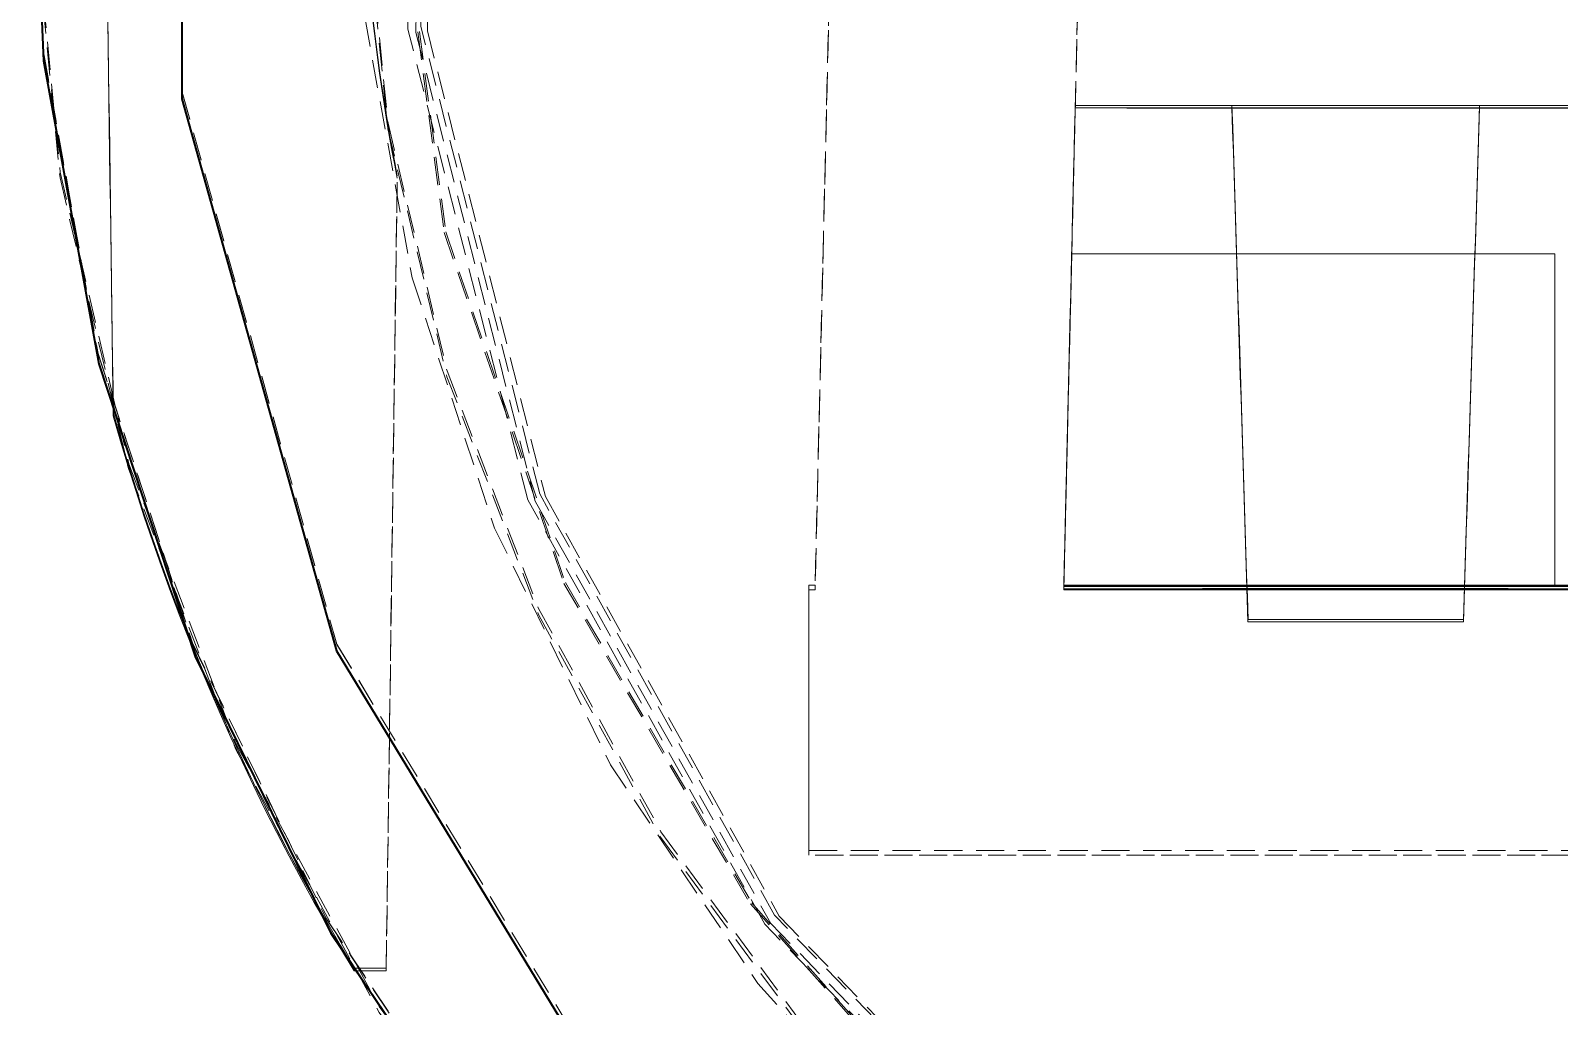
# Model space of a CAD drawing. Header units: millimetres. Extents: x 10 to 410, y 10 to 287.
# Drawn here: x 292.17 to 319.4, y 88.54 to 105.9 of the extents above; entities that cross this region are included whole.
import ezdxf

# ---------------------------------------------------------------- set-up
doc = ezdxf.new("R2010")
doc.units = ezdxf.units.MM
doc.linetypes.add('DASHED', pattern=[0.75, 0.5, -0.25])
doc.layers.add('HIDDEN', color=8, linetype='DASHED', lineweight=18)
doc.layers.add('VISIBLE', color=7, linetype='CONTINUOUS', lineweight=35)

msp = doc.modelspace()

# ---------------------------------------------------------------- linework, layer by layer
at = {"layer": 'HIDDEN'}
for points in [[(369.479, 109.912), (368.089, 120.023), (364.023, 129.384), (357.582, 137.301), (349.244, 143.187), (339.626, 146.605), (329.444, 147.302), (319.451, 145.225), (310.389, 140.529), (302.93, 133.563), (297.627, 124.843), (294.873, 115.015), (294.873, 104.808), (297.627, 94.981), (302.93, 86.26), (310.389, 79.294), (319.451, 74.598), (329.444, 72.522), (339.626, 73.218), (349.244, 76.636), (357.582, 82.522), (364.023, 90.439), (368.089, 99.8), (369.479, 109.912)], [(369.479, 109.907), (368.089, 120.018), (364.023, 129.38), (357.582, 137.297), (349.243, 143.183), (339.626, 146.6), (329.444, 147.297), (319.451, 145.22), (310.389, 140.525), (302.93, 133.558), (297.627, 124.838), (294.873, 115.01), (294.873, 104.804), (297.627, 94.976), (302.93, 86.255), (310.389, 79.289), (319.451, 74.593), (329.444, 72.517), (339.626, 73.213), (349.243, 76.631), (357.582, 82.517), (364.023, 90.434), (368.089, 99.796), (369.479, 109.907)], [(369.476, 109.804), (368.086, 119.915), (364.02, 129.276), (357.579, 137.194), (349.241, 143.079), (339.624, 146.497), (329.441, 147.194), (319.448, 145.117), (310.386, 140.422), (302.927, 133.455), (297.624, 124.735), (294.87, 114.907), (294.87, 104.701), (297.624, 94.873), (302.927, 86.152), (310.386, 79.186), (319.448, 74.49), (329.441, 72.414), (339.624, 73.11), (349.241, 76.528), (357.579, 82.414), (364.02, 90.331), (368.086, 99.692), (369.476, 109.804)], [(365.341, 109.907), (364.688, 116.476), (362.753, 122.787), (359.613, 128.593), (355.39, 133.667), (350.25, 137.809), (344.395, 140.858), (338.054, 142.693), (331.476, 143.243), (324.918, 142.486), (318.638, 140.452), (312.882, 137.22), (307.876, 132.918), (303.815, 127.714), (300.859, 121.811), (299.124, 115.442), (298.678, 108.856), (299.538, 102.311), (301.671, 96.064), (304.993, 90.36), (309.373, 85.422), (314.641, 81.443), (320.589, 78.581), (326.985, 76.946)], [(365.312, 109.906), (364.659, 116.469), (362.726, 122.775), (359.589, 128.576), (355.37, 133.645), (350.235, 137.784), (344.385, 140.829), (338.05, 142.663), (331.478, 143.213), (324.926, 142.457), (318.652, 140.425), (312.901, 137.197), (307.899, 132.899), (303.841, 127.7), (300.888, 121.803), (299.154, 115.44), (298.707, 108.86), (299.566, 102.321), (301.696, 96.079), (305.014, 90.38), (309.39, 85.445), (314.653, 81.47), (320.595, 78.609), (326.985, 76.976)], [(326.985, 76.94), (318.677, 79.339), (311.265, 83.793), (305.247, 90.003), (301.029, 97.551), (298.893, 105.931), (298.984, 114.577), (301.295, 122.91), (305.671, 130.368), (311.817, 136.451), (319.321, 140.748), (327.678, 142.971), (336.325, 142.971), (344.681, 140.748), (352.185, 136.451), (358.332, 130.368), (362.708, 122.91), (365.019, 114.577), (365.109, 105.931), (362.974, 97.551), (358.755, 90.003), (352.738, 83.793), (345.326, 79.339), (337.018, 76.94)], [(337.016, 77.001), (345.283, 79.393), (352.658, 83.831), (358.645, 90.015), (362.84, 97.53), (364.962, 105.872), (364.869, 114.478), (362.566, 122.771), (358.209, 130.194), (352.09, 136.247), (344.62, 140.524), (336.303, 142.736), (327.696, 142.736), (319.378, 140.524), (311.908, 136.247), (305.789, 130.194), (301.432, 122.771), (299.129, 114.478), (299.036, 105.872), (301.158, 97.53), (305.353, 90.015), (311.34, 83.831), (318.715, 79.393), (326.982, 77.001)], [(326.985, 77.175), (318.741, 79.565), (311.388, 83.992), (305.421, 90.161), (301.239, 97.657), (299.125, 105.975), (299.22, 114.557), (301.518, 122.827), (305.864, 130.228), (311.966, 136.264), (319.415, 140.528), (327.71, 142.734), (336.293, 142.734), (344.587, 140.528), (352.036, 136.264), (358.139, 130.228), (362.485, 122.827), (364.782, 114.557), (364.877, 105.975), (362.763, 97.657), (358.582, 90.161), (352.614, 83.992), (345.262, 79.565), (337.018, 77.175)], [(337.015, 77.196), (345.227, 79.58), (352.55, 83.995), (358.492, 90.143), (362.655, 97.612), (364.759, 105.9), (364.662, 114.45), (362.371, 122.688), (358.039, 130.061), (351.959, 136.073), (344.538, 140.32), (336.274, 142.517), (327.723, 142.517), (319.46, 140.32), (312.038, 136.073), (305.958, 130.061), (301.627, 122.688), (299.336, 114.45), (299.239, 105.9), (301.342, 97.612), (305.505, 90.143), (311.447, 83.995), (318.77, 79.58), (326.982, 77.196)], [(306.918, 128.494), (306.884, 127.083), (306.851, 125.672), (306.817, 124.26), (306.784, 122.849), (306.75, 121.438), (306.716, 120.026), (306.683, 118.615), (306.649, 117.204), (306.616, 115.792), (306.582, 114.381), (306.548, 112.97), (306.515, 111.558), (306.481, 110.147), (306.448, 108.736), (306.414, 107.324), (306.38, 105.913), (306.347, 104.502), (306.313, 103.09), (306.28, 101.679), (306.246, 100.268), (306.212, 98.856), (306.179, 97.445), (306.145, 96.034)], [(310.572, 96.034), (310.605, 97.445), (310.639, 98.856), (310.672, 100.268), (310.706, 101.679), (310.74, 103.09), (310.773, 104.502), (310.807, 105.913), (310.84, 107.324), (310.874, 108.736), (310.908, 110.147), (310.941, 111.558), (310.975, 112.97), (311.008, 114.381), (311.042, 115.792), (311.076, 117.204), (311.109, 118.615), (311.143, 120.026), (311.176, 121.438), (311.21, 122.849), (311.244, 124.26), (311.277, 125.672), (311.311, 127.083), (311.344, 128.494)], [(306.916, 128.41), (306.882, 126.999), (306.849, 125.587), (306.815, 124.176), (306.781, 122.765), (306.748, 121.353), (306.714, 119.942), (306.681, 118.531), (306.647, 117.119), (306.613, 115.708), (306.58, 114.297), (306.546, 112.885), (306.513, 111.474), (306.479, 110.063), (306.445, 108.651), (306.412, 107.24), (306.378, 105.829), (306.344, 104.417), (306.311, 103.006), (306.277, 101.595), (306.244, 100.183), (306.21, 98.772), (306.176, 97.361), (306.143, 95.949)], [(310.569, 95.949), (310.603, 97.361), (310.637, 98.772), (310.67, 100.183), (310.704, 101.595), (310.737, 103.006), (310.771, 104.417), (310.805, 105.829), (310.838, 107.24), (310.872, 108.651), (310.905, 110.063), (310.939, 111.474), (310.973, 112.885), (311.006, 114.297), (311.04, 115.708), (311.073, 117.119), (311.107, 118.531), (311.141, 119.942), (311.174, 121.353), (311.208, 122.765), (311.241, 124.176), (311.275, 125.587), (311.309, 126.999), (311.342, 128.41)], [(292.174, 110.848), (292.403, 105.415), (293.369, 100.065), (295.055, 94.896), (297.429, 90.004), (300.446, 85.481), (304.052, 81.412), (308.178, 77.871), (312.748, 74.925), (317.676, 72.628), (322.871, 71.024), (328.237, 70.143), (333.672, 70), (339.076, 70.599), (344.348, 71.927), (349.39, 73.962), (354.109, 76.663), (358.415, 79.983), (362.229, 83.857), (365.481, 88.215), (368.108, 92.975), (370.063, 98.049), (371.309, 103.341), (371.823, 108.754)], [(292.174, 110.848), (292.403, 105.415), (293.369, 100.065), (295.055, 94.896), (297.429, 90.004), (300.446, 85.481), (304.052, 81.412), (308.178, 77.871), (312.748, 74.925), (317.676, 72.628), (322.871, 71.024), (328.237, 70.143), (333.672, 70), (339.076, 70.599), (344.348, 71.927), (349.39, 73.962), (354.109, 76.663), (358.415, 79.983), (362.229, 83.857), (365.481, 88.215), (368.108, 92.975), (370.063, 98.049), (371.309, 103.341), (371.823, 108.754)], [(292.176, 110.902), (292.411, 105.475), (293.382, 100.129), (295.071, 94.966), (297.448, 90.081), (300.466, 85.564), (304.072, 81.5), (308.196, 77.964), (312.764, 75.022), (317.689, 72.729), (322.88, 71.128), (328.241, 70.247), (333.672, 70.105), (339.072, 70.702), (344.34, 72.029), (349.379, 74.059), (354.095, 76.757), (358.4, 80.071), (362.214, 83.94), (365.466, 88.292), (368.095, 93.046), (370.054, 98.114), (371.305, 103.4), (371.824, 108.808)], [(292.176, 110.902), (292.411, 105.475), (293.382, 100.129), (295.071, 94.966), (297.448, 90.081), (300.466, 85.564), (304.072, 81.5), (308.196, 77.964), (312.764, 75.022), (317.689, 72.729), (322.88, 71.128), (328.241, 70.247), (333.672, 70.105), (339.072, 70.702), (344.34, 72.029), (349.379, 74.059), (354.095, 76.757), (358.4, 80.071), (362.214, 83.94), (365.466, 88.292), (368.095, 93.046), (370.054, 98.114), (371.305, 103.4), (371.824, 108.808)], [(292.177, 110.958), (292.405, 105.525), (293.371, 100.175), (295.057, 95.005), (297.431, 90.113), (300.448, 85.59), (304.054, 81.52), (308.18, 77.979), (312.75, 75.033), (317.678, 72.737), (322.874, 71.132), (328.239, 70.251), (333.675, 70.108), (339.079, 70.706), (344.351, 72.035), (349.394, 74.07), (354.112, 76.772), (358.418, 80.091), (362.233, 83.966), (365.484, 88.324), (368.112, 93.084), (370.067, 98.158), (371.312, 103.451), (371.826, 108.864)], [(292.177, 110.958), (292.405, 105.525), (293.371, 100.175), (295.057, 95.005), (297.431, 90.113), (300.448, 85.59), (304.054, 81.52), (308.18, 77.979), (312.75, 75.033), (317.678, 72.737), (322.874, 71.132), (328.239, 70.251), (333.675, 70.108), (339.079, 70.706), (344.351, 72.035), (349.394, 74.07), (354.112, 76.772), (358.418, 80.091), (362.233, 83.966), (365.484, 88.324), (368.112, 93.084), (370.067, 98.158), (371.312, 103.451), (371.826, 108.864)], [(297.929, 110.802), (298.129, 106.116), (298.97, 101.501), (300.437, 97.046), (302.502, 92.834), (305.125, 88.945), (308.258, 85.454), (311.84, 82.425), (315.804, 79.917), (320.075, 77.978), (324.572, 76.642), (329.209, 75.937), (333.9, 75.876), (338.554, 76.459), (343.084, 77.675), (347.405, 79.502), (351.433, 81.905), (355.094, 84.838), (358.317, 88.246), (361.042, 92.064), (363.217, 96.22), (364.8, 100.636), (365.762, 105.227), (366.085, 109.907)], [(293.647, 99.049), (293.64, 99.517), (293.634, 99.986), (293.627, 100.454), (293.621, 100.923), (293.614, 101.392), (293.608, 101.86), (293.601, 102.329), (293.595, 102.798), (293.588, 103.266), (293.582, 103.735), (293.575, 104.204), (293.569, 104.672), (293.562, 105.141), (293.556, 105.609), (293.549, 106.078), (293.543, 106.547), (293.536, 107.015), (293.53, 107.484), (293.523, 107.953), (293.517, 108.421), (293.51, 108.89), (293.504, 109.359), (293.497, 109.827)], [(293.648, 99.095), (293.642, 99.564), (293.635, 100.033), (293.629, 100.501), (293.622, 100.97), (293.616, 101.439), (293.609, 101.907), (293.603, 102.376), (293.596, 102.845), (293.59, 103.313), (293.583, 103.782), (293.577, 104.25), (293.57, 104.719), (293.564, 105.188), (293.557, 105.656), (293.551, 106.125), (293.544, 106.594), (293.538, 107.062), (293.531, 107.531), (293.524, 108), (293.518, 108.468), (293.511, 108.937), (293.505, 109.405), (293.498, 109.874)], [(292.182, 108.69), (292.701, 103.384), (293.924, 98.194), (295.829, 93.215), (298.382, 88.534), (301.537, 84.236), (305.238, 80.398), (309.418, 77.088), (314.003, 74.366), (318.91, 72.281), (324.051, 70.87), (329.335, 70.158), (334.667, 70.158), (339.951, 70.87), (345.093, 72.281), (350, 74.366), (354.585, 77.088), (358.765, 80.398), (362.466, 84.236), (365.621, 88.534), (368.174, 93.215), (370.079, 98.194), (371.302, 103.384), (371.821, 108.69)], [(298.082, 108.687), (298.091, 108.45), (298.101, 108.213), (298.114, 107.976), (298.127, 107.74), (298.143, 107.503), (298.16, 107.267), (298.179, 107.03), (298.199, 106.794), (298.221, 106.558), (298.245, 106.322), (298.27, 106.086), (298.297, 105.851), (298.325, 105.615), (298.356, 105.38), (298.388, 105.145), (298.421, 104.911), (298.456, 104.676), (298.493, 104.442), (298.532, 104.208), (298.572, 103.974), (298.613, 103.741), (298.657, 103.508), (298.702, 103.275)], [(298.702, 103.275), (298.657, 103.508), (298.613, 103.741), (298.572, 103.974), (298.531, 104.208), (298.493, 104.442), (298.456, 104.676), (298.421, 104.91), (298.388, 105.145), (298.356, 105.38), (298.325, 105.615), (298.297, 105.85), (298.27, 106.086), (298.245, 106.321), (298.221, 106.557), (298.199, 106.793), (298.179, 107.03), (298.16, 107.266), (298.143, 107.502), (298.127, 107.739), (298.114, 107.975), (298.101, 108.212), (298.091, 108.449), (298.082, 108.686)], [(298.082, 108.663), (298.536, 104.153), (299.588, 99.744), (301.218, 95.514), (303.396, 91.54), (306.086, 87.891), (309.237, 84.633), (312.795, 81.824), (316.695, 79.514), (320.868, 77.745), (325.24, 76.547), (329.732, 75.943), (334.265, 75.943), (338.757, 76.547), (343.129, 77.745), (347.302, 79.514), (351.203, 81.824), (354.76, 84.633), (357.912, 87.891), (360.601, 91.54), (362.78, 95.514), (364.41, 99.744), (365.461, 104.153), (365.916, 108.663)], [(298.083, 108.734), (298.092, 108.497), (298.103, 108.26), (298.115, 108.023), (298.129, 107.787), (298.144, 107.55), (298.161, 107.314), (298.18, 107.077), (298.2, 106.841), (298.222, 106.605), (298.246, 106.369), (298.271, 106.133), (298.298, 105.898), (298.327, 105.662), (298.357, 105.427), (298.389, 105.192), (298.422, 104.958), (298.458, 104.723), (298.494, 104.489), (298.533, 104.255), (298.573, 104.021), (298.615, 103.788), (298.658, 103.555), (298.703, 103.322)], [(298.703, 103.322), (298.658, 103.555), (298.614, 103.788), (298.573, 104.021), (298.533, 104.255), (298.494, 104.489), (298.457, 104.723), (298.422, 104.957), (298.389, 105.192), (298.357, 105.427), (298.327, 105.662), (298.298, 105.897), (298.271, 106.133), (298.246, 106.368), (298.222, 106.604), (298.2, 106.84), (298.18, 107.076), (298.161, 107.313), (298.144, 107.549), (298.129, 107.786), (298.115, 108.022), (298.103, 108.259), (298.092, 108.496), (298.083, 108.733)], [(298.084, 108.766), (298.539, 104.256), (299.59, 99.847), (301.22, 95.617), (303.399, 91.643), (306.088, 87.994), (309.24, 84.736), (312.797, 81.927), (316.698, 79.617), (320.871, 77.848), (325.243, 76.651), (329.735, 76.046), (334.268, 76.046), (338.76, 76.651), (343.132, 77.848), (347.305, 79.617), (351.205, 81.927), (354.763, 84.736), (357.914, 87.994), (360.604, 91.643), (362.782, 95.617), (364.412, 99.847), (365.464, 104.256), (365.918, 108.766)], [(292.179, 108.587), (292.698, 103.281), (293.921, 98.091), (295.826, 93.112), (298.379, 88.431), (301.534, 84.133), (305.235, 80.295), (309.415, 76.985), (314, 74.263), (318.907, 72.178), (324.049, 70.767), (329.333, 70.055), (334.665, 70.055), (339.949, 70.767), (345.09, 72.178), (349.997, 74.263), (354.582, 76.985), (358.762, 80.295), (362.463, 84.133), (365.618, 88.431), (368.171, 93.112), (370.076, 98.091), (371.299, 103.281), (371.818, 108.587)], [(310.571, 96.014), (310.58, 96.386), (310.589, 96.758), (310.598, 97.13), (310.606, 97.502), (310.615, 97.874), (310.624, 98.246), (310.633, 98.618), (310.642, 98.991), (310.651, 99.363), (310.66, 99.735), (310.668, 100.107), (310.677, 100.479), (310.686, 100.851), (310.695, 101.223), (310.704, 101.595), (310.713, 101.967), (310.722, 102.339), (310.731, 102.711), (310.739, 103.083), (310.748, 103.455), (310.757, 103.827), (310.766, 104.2), (310.775, 104.572)], [(310.775, 104.57), (310.766, 104.198), (310.757, 103.826), (310.748, 103.454), (310.739, 103.082), (310.73, 102.71), (310.722, 102.337), (310.713, 101.965), (310.704, 101.593), (310.695, 101.221), (310.686, 100.849), (310.677, 100.477), (310.668, 100.105), (310.66, 99.733), (310.651, 99.361), (310.642, 98.989), (310.633, 98.617), (310.624, 98.244), (310.615, 97.872), (310.606, 97.5), (310.598, 97.128), (310.589, 96.756), (310.58, 96.384), (310.571, 96.012)], [(310.775, 104.572), (311.236, 104.572), (311.697, 104.572), (312.158, 104.572), (312.619, 104.572), (313.08, 104.572), (313.541, 104.572), (314.002, 104.572), (314.463, 104.573), (314.924, 104.573), (315.385, 104.573), (315.846, 104.573), (316.306, 104.573), (316.767, 104.573), (317.228, 104.572), (317.689, 104.572), (318.15, 104.572), (318.611, 104.572), (319.072, 104.572), (319.533, 104.572), (319.994, 104.572), (320.455, 104.572), (320.916, 104.571), (321.377, 104.571)], [(310.775, 104.57), (310.775, 104.57), (310.775, 104.57), (310.775, 104.57), (310.775, 104.57), (310.775, 104.57), (310.775, 104.57), (310.775, 104.57), (310.775, 104.571), (310.775, 104.571), (310.775, 104.571), (310.775, 104.571), (310.775, 104.571), (310.775, 104.571), (310.775, 104.571), (310.775, 104.571), (310.775, 104.571), (310.775, 104.571), (310.775, 104.571), (310.775, 104.571), (310.775, 104.571), (310.775, 104.571), (310.775, 104.572), (310.775, 104.572)], [(321.377, 104.571), (320.916, 104.57), (320.455, 104.57), (319.994, 104.57), (319.533, 104.569), (319.072, 104.569), (318.611, 104.569), (318.15, 104.569), (317.689, 104.569), (317.228, 104.569), (316.767, 104.569), (316.306, 104.569), (315.845, 104.569), (315.385, 104.569), (314.924, 104.569), (314.463, 104.569), (314.002, 104.569), (313.541, 104.569), (313.08, 104.569), (312.619, 104.569), (312.158, 104.569), (311.697, 104.57), (311.236, 104.57), (310.775, 104.57)], [(317.974, 104.571), (317.783, 104.571), (317.591, 104.571), (317.399, 104.571), (317.208, 104.571), (317.016, 104.571), (316.824, 104.571), (316.633, 104.571), (316.441, 104.571), (316.249, 104.571), (316.058, 104.571), (315.866, 104.571), (315.675, 104.571), (315.483, 104.571), (315.291, 104.571), (315.1, 104.571), (314.908, 104.571), (314.716, 104.571), (314.525, 104.571), (314.333, 104.571), (314.141, 104.571), (313.95, 104.571), (313.758, 104.571), (313.566, 104.571)], [(313.566, 104.571), (313.758, 104.57), (313.95, 104.57), (314.141, 104.57), (314.333, 104.57), (314.525, 104.57), (314.716, 104.57), (314.908, 104.57), (315.1, 104.57), (315.291, 104.57), (315.483, 104.57), (315.675, 104.57), (315.866, 104.57), (316.058, 104.57), (316.249, 104.57), (316.441, 104.57), (316.633, 104.57), (316.824, 104.57), (317.016, 104.57), (317.208, 104.57), (317.399, 104.57), (317.591, 104.57), (317.783, 104.57), (317.974, 104.571)], [(313.852, 95.423), (313.84, 95.82), (313.827, 96.218), (313.815, 96.616), (313.803, 97.014), (313.79, 97.411), (313.778, 97.809), (313.765, 98.207), (313.753, 98.605), (313.74, 99.002), (313.728, 99.4), (313.715, 99.798), (313.703, 100.196), (313.691, 100.593), (313.678, 100.991), (313.666, 101.389), (313.653, 101.787), (313.641, 102.184), (313.628, 102.582), (313.616, 102.98), (313.604, 103.378), (313.591, 103.775), (313.579, 104.173), (313.566, 104.571)], [(317.688, 95.423), (317.701, 95.82), (317.713, 96.218), (317.726, 96.616), (317.738, 97.014), (317.751, 97.411), (317.763, 97.809), (317.775, 98.207), (317.788, 98.605), (317.8, 99.002), (317.813, 99.4), (317.825, 99.798), (317.838, 100.196), (317.85, 100.593), (317.862, 100.991), (317.875, 101.389), (317.887, 101.787), (317.9, 102.184), (317.912, 102.582), (317.925, 102.98), (317.937, 103.378), (317.95, 103.775), (317.962, 104.173), (317.974, 104.571)], [(317.688, 95.423), (317.701, 95.82), (317.713, 96.218), (317.726, 96.616), (317.738, 97.014), (317.751, 97.411), (317.763, 97.809), (317.775, 98.207), (317.788, 98.605), (317.8, 99.002), (317.813, 99.4), (317.825, 99.798), (317.838, 100.196), (317.85, 100.593), (317.862, 100.991), (317.875, 101.389), (317.887, 101.787), (317.9, 102.184), (317.912, 102.582), (317.925, 102.98), (317.937, 103.378), (317.95, 103.775), (317.962, 104.173), (317.974, 104.571)], [(310.57, 95.971), (310.579, 96.343), (310.588, 96.715), (310.596, 97.087), (310.605, 97.459), (310.614, 97.831), (310.623, 98.203), (310.632, 98.575), (310.641, 98.947), (310.65, 99.319), (310.658, 99.692), (310.667, 100.064), (310.676, 100.436), (310.685, 100.808), (310.694, 101.18), (310.703, 101.552), (310.712, 101.924), (310.721, 102.296), (310.729, 102.668), (310.738, 103.04), (310.747, 103.412), (310.756, 103.784), (310.765, 104.156), (310.774, 104.528)], [(310.774, 104.527), (310.765, 104.155), (310.756, 103.783), (310.747, 103.411), (310.738, 103.038), (310.729, 102.666), (310.72, 102.294), (310.712, 101.922), (310.703, 101.55), (310.694, 101.178), (310.685, 100.806), (310.676, 100.434), (310.667, 100.062), (310.658, 99.69), (310.65, 99.318), (310.641, 98.945), (310.632, 98.573), (310.623, 98.201), (310.614, 97.829), (310.605, 97.457), (310.596, 97.085), (310.588, 96.713), (310.579, 96.341), (310.57, 95.969)], [(310.774, 104.528), (311.235, 104.529), (311.696, 104.529), (312.157, 104.529), (312.618, 104.529), (313.079, 104.529), (313.54, 104.529), (314, 104.529), (314.461, 104.529), (314.922, 104.529), (315.383, 104.529), (315.844, 104.529), (316.305, 104.529), (316.766, 104.529), (317.227, 104.529), (317.688, 104.529), (318.149, 104.529), (318.61, 104.529), (319.071, 104.529), (319.532, 104.529), (319.993, 104.529), (320.454, 104.529), (320.915, 104.528), (321.376, 104.528)], [(310.774, 104.527), (310.774, 104.527), (310.774, 104.527), (310.774, 104.527), (310.774, 104.527), (310.774, 104.527), (310.774, 104.527), (310.774, 104.527), (310.774, 104.527), (310.774, 104.527), (310.774, 104.528), (310.774, 104.528), (310.774, 104.528), (310.774, 104.528), (310.774, 104.528), (310.774, 104.528), (310.774, 104.528), (310.774, 104.528), (310.774, 104.528), (310.774, 104.528), (310.774, 104.528), (310.774, 104.528), (310.774, 104.528), (310.774, 104.528)], [(321.376, 104.528), (320.915, 104.527), (320.454, 104.527), (319.993, 104.526), (319.532, 104.526), (319.071, 104.526), (318.61, 104.526), (318.149, 104.526), (317.688, 104.526), (317.227, 104.526), (316.766, 104.526), (316.305, 104.526), (315.844, 104.526), (315.383, 104.526), (314.922, 104.526), (314.461, 104.526), (314, 104.526), (313.539, 104.526), (313.078, 104.526), (312.618, 104.526), (312.157, 104.526), (311.696, 104.526), (311.235, 104.527), (310.774, 104.527)], [(317.973, 104.528), (317.782, 104.528), (317.59, 104.528), (317.398, 104.528), (317.207, 104.528), (317.015, 104.528), (316.823, 104.528), (316.632, 104.528), (316.44, 104.528), (316.248, 104.528), (316.057, 104.528), (315.865, 104.528), (315.673, 104.528), (315.482, 104.528), (315.29, 104.528), (315.098, 104.528), (314.907, 104.528), (314.715, 104.528), (314.523, 104.528), (314.332, 104.528), (314.14, 104.528), (313.949, 104.528), (313.757, 104.528), (313.565, 104.528)], [(313.565, 104.528), (313.757, 104.527), (313.949, 104.527), (314.14, 104.527), (314.332, 104.527), (314.523, 104.527), (314.715, 104.527), (314.907, 104.527), (315.098, 104.527), (315.29, 104.527), (315.482, 104.527), (315.673, 104.527), (315.865, 104.527), (316.057, 104.527), (316.248, 104.527), (316.44, 104.527), (316.632, 104.527), (316.823, 104.527), (317.015, 104.527), (317.207, 104.527), (317.398, 104.527), (317.59, 104.527), (317.782, 104.527), (317.973, 104.528)], [(313.851, 95.38), (313.839, 95.777), (313.826, 96.175), (313.814, 96.573), (313.801, 96.971), (313.789, 97.368), (313.777, 97.766), (313.764, 98.164), (313.752, 98.562), (313.739, 98.959), (313.727, 99.357), (313.714, 99.755), (313.702, 100.152), (313.69, 100.55), (313.677, 100.948), (313.665, 101.346), (313.652, 101.743), (313.64, 102.141), (313.627, 102.539), (313.615, 102.937), (313.602, 103.334), (313.59, 103.732), (313.578, 104.13), (313.565, 104.528)], [(317.687, 95.38), (317.7, 95.777), (317.712, 96.175), (317.725, 96.573), (317.737, 96.971), (317.749, 97.368), (317.762, 97.766), (317.774, 98.164), (317.787, 98.562), (317.799, 98.959), (317.812, 99.357), (317.824, 99.755), (317.837, 100.152), (317.849, 100.55), (317.861, 100.948), (317.874, 101.346), (317.886, 101.743), (317.899, 102.141), (317.911, 102.539), (317.924, 102.937), (317.936, 103.334), (317.948, 103.732), (317.961, 104.13), (317.973, 104.528)], [(317.687, 95.38), (317.7, 95.777), (317.712, 96.175), (317.725, 96.573), (317.737, 96.971), (317.749, 97.368), (317.762, 97.766), (317.774, 98.164), (317.787, 98.562), (317.799, 98.959), (317.812, 99.357), (317.824, 99.755), (317.837, 100.152), (317.849, 100.55), (317.861, 100.948), (317.874, 101.346), (317.886, 101.743), (317.899, 102.141), (317.911, 102.539), (317.924, 102.937), (317.936, 103.334), (317.948, 103.732), (317.961, 104.13), (317.973, 104.528)], [(298.506, 89.17), (298.514, 89.784), (298.523, 90.397), (298.531, 91.01), (298.54, 91.623), (298.548, 92.237), (298.557, 92.85), (298.565, 93.463), (298.574, 94.076), (298.582, 94.69), (298.591, 95.303), (298.599, 95.916), (298.608, 96.529), (298.616, 97.143), (298.625, 97.756), (298.633, 98.369), (298.642, 98.982), (298.65, 99.596), (298.659, 100.209), (298.668, 100.822), (298.676, 101.435), (298.685, 102.048), (298.693, 102.662), (298.702, 103.275)], [(298.506, 89.17), (298.514, 89.784), (298.523, 90.397), (298.531, 91.01), (298.54, 91.623), (298.548, 92.237), (298.557, 92.85), (298.565, 93.463), (298.574, 94.076), (298.582, 94.69), (298.591, 95.303), (298.599, 95.916), (298.608, 96.529), (298.616, 97.143), (298.625, 97.756), (298.633, 98.369), (298.642, 98.982), (298.65, 99.596), (298.659, 100.209), (298.668, 100.822), (298.676, 101.435), (298.685, 102.048), (298.693, 102.662), (298.702, 103.275)], [(298.507, 89.217), (298.515, 89.831), (298.524, 90.444), (298.532, 91.057), (298.541, 91.67), (298.55, 92.283), (298.558, 92.897), (298.567, 93.51), (298.575, 94.123), (298.584, 94.736), (298.592, 95.35), (298.601, 95.963), (298.609, 96.576), (298.618, 97.189), (298.626, 97.803), (298.635, 98.416), (298.643, 99.029), (298.652, 99.642), (298.66, 100.256), (298.669, 100.869), (298.677, 101.482), (298.686, 102.095), (298.694, 102.709), (298.703, 103.322)], [(298.507, 89.217), (298.515, 89.831), (298.524, 90.444), (298.532, 91.057), (298.541, 91.67), (298.55, 92.283), (298.558, 92.897), (298.567, 93.51), (298.575, 94.123), (298.584, 94.736), (298.592, 95.35), (298.601, 95.963), (298.609, 96.576), (298.618, 97.189), (298.626, 97.803), (298.635, 98.416), (298.643, 99.029), (298.652, 99.642), (298.66, 100.256), (298.669, 100.869), (298.677, 101.482), (298.686, 102.095), (298.694, 102.709), (298.703, 103.322)], [(310.571, 96.027), (310.577, 96.284), (310.584, 96.54), (310.59, 96.797), (310.596, 97.053), (310.602, 97.31), (310.608, 97.567), (310.614, 97.823), (310.62, 98.08), (310.626, 98.336), (310.632, 98.593), (310.639, 98.85), (310.645, 99.106), (310.651, 99.363), (310.657, 99.62), (310.663, 99.876), (310.669, 100.133), (310.675, 100.389), (310.681, 100.646), (310.687, 100.903), (310.694, 101.159), (310.7, 101.416), (310.706, 101.672), (310.712, 101.929)], [(310.572, 96.032), (310.578, 96.288), (310.584, 96.545), (310.59, 96.802), (310.596, 97.058), (310.602, 97.315), (310.608, 97.571), (310.614, 97.828), (310.62, 98.085), (310.626, 98.341), (310.633, 98.598), (310.639, 98.854), (310.645, 99.111), (310.651, 99.368), (310.657, 99.624), (310.663, 99.881), (310.669, 100.137), (310.675, 100.394), (310.681, 100.651), (310.688, 100.907), (310.694, 101.164), (310.7, 101.42), (310.706, 101.677), (310.712, 101.934)], [(310.712, 101.929), (310.712, 101.929), (310.712, 101.929), (310.712, 101.93), (310.712, 101.93), (310.712, 101.93), (310.712, 101.93), (310.712, 101.93), (310.712, 101.931), (310.712, 101.931), (310.712, 101.931), (310.712, 101.931), (310.712, 101.931), (310.712, 101.932), (310.712, 101.932), (310.712, 101.932), (310.712, 101.932), (310.712, 101.932), (310.712, 101.933), (310.712, 101.933), (310.712, 101.933), (310.712, 101.933), (310.712, 101.933), (310.712, 101.934)], [(310.712, 101.934), (311.086, 101.934), (311.46, 101.934), (311.834, 101.934), (312.208, 101.934), (312.582, 101.934), (312.956, 101.934), (313.329, 101.934), (313.703, 101.934), (314.077, 101.934), (314.451, 101.934), (314.825, 101.934), (315.199, 101.934), (315.573, 101.934), (315.947, 101.934), (316.321, 101.934), (316.695, 101.934), (317.069, 101.934), (317.442, 101.934), (317.816, 101.934), (318.19, 101.934), (318.564, 101.934), (318.938, 101.934), (319.312, 101.934)], [(310.712, 101.929), (311.086, 101.929), (311.46, 101.929), (311.834, 101.929), (312.208, 101.929), (312.581, 101.929), (312.955, 101.929), (313.329, 101.929), (313.703, 101.929), (314.077, 101.929), (314.451, 101.929), (314.825, 101.929), (315.199, 101.929), (315.573, 101.929), (315.947, 101.929), (316.321, 101.929), (316.695, 101.929), (317.068, 101.929), (317.442, 101.929), (317.816, 101.929), (318.19, 101.929), (318.564, 101.929), (318.938, 101.929), (319.312, 101.929)], [(319.312, 101.934), (319.312, 101.933), (319.312, 101.933), (319.312, 101.933), (319.312, 101.933), (319.312, 101.933), (319.312, 101.932), (319.312, 101.932), (319.312, 101.932), (319.312, 101.932), (319.312, 101.932), (319.312, 101.931), (319.312, 101.931), (319.312, 101.931), (319.312, 101.931), (319.312, 101.931), (319.312, 101.93), (319.312, 101.93), (319.312, 101.93), (319.312, 101.93), (319.312, 101.93), (319.312, 101.929), (319.312, 101.929), (319.312, 101.929)], [(319.312, 96.032), (319.312, 96.288), (319.312, 96.545), (319.312, 96.802), (319.312, 97.058), (319.312, 97.315), (319.312, 97.571), (319.312, 97.828), (319.312, 98.085), (319.312, 98.341), (319.312, 98.598), (319.312, 98.854), (319.312, 99.111), (319.312, 99.368), (319.312, 99.624), (319.312, 99.881), (319.312, 100.137), (319.312, 100.394), (319.312, 100.651), (319.312, 100.907), (319.312, 101.164), (319.312, 101.42), (319.312, 101.677), (319.312, 101.934)], [(319.312, 96.027), (319.312, 96.284), (319.312, 96.54), (319.312, 96.797), (319.312, 97.053), (319.312, 97.31), (319.312, 97.567), (319.312, 97.823), (319.312, 98.08), (319.312, 98.336), (319.312, 98.593), (319.312, 98.85), (319.312, 99.106), (319.312, 99.363), (319.312, 99.62), (319.312, 99.876), (319.312, 100.133), (319.312, 100.389), (319.312, 100.646), (319.312, 100.903), (319.312, 101.159), (319.312, 101.416), (319.312, 101.672), (319.312, 101.929)], [(297.936, 89.217), (297.695, 89.62), (297.459, 90.026), (297.227, 90.434), (297, 90.845), (296.778, 91.259), (296.561, 91.676), (296.349, 92.095), (296.142, 92.517), (295.94, 92.94), (295.743, 93.367), (295.551, 93.795), (295.364, 94.226), (295.182, 94.659), (295.005, 95.094), (294.833, 95.531), (294.667, 95.971), (294.506, 96.412), (294.35, 96.855), (294.199, 97.299), (294.053, 97.746), (293.913, 98.194), (293.778, 98.644), (293.648, 99.095)], [(293.648, 99.095), (293.778, 98.644), (293.913, 98.194), (294.053, 97.746), (294.199, 97.3), (294.35, 96.855), (294.506, 96.412), (294.667, 95.971), (294.834, 95.532), (295.005, 95.095), (295.182, 94.66), (295.364, 94.227), (295.551, 93.796), (295.743, 93.367), (295.94, 92.941), (296.143, 92.517), (296.35, 92.096), (296.562, 91.677), (296.779, 91.26), (297.001, 90.846), (297.227, 90.435), (297.459, 90.027), (297.695, 89.621), (297.936, 89.218)], [(297.935, 89.17), (297.694, 89.573), (297.457, 89.979), (297.226, 90.387), (296.999, 90.799), (296.777, 91.213), (296.56, 91.629), (296.348, 92.048), (296.141, 92.47), (295.939, 92.894), (295.742, 93.32), (295.55, 93.748), (295.363, 94.179), (295.181, 94.612), (295.004, 95.047), (294.832, 95.485), (294.666, 95.924), (294.504, 96.365), (294.348, 96.808), (294.198, 97.253), (294.052, 97.699), (293.912, 98.147), (293.777, 98.597), (293.647, 99.049)], [(293.647, 99.049), (293.777, 98.597), (293.912, 98.147), (294.052, 97.699), (294.198, 97.253), (294.349, 96.808), (294.505, 96.365), (294.666, 95.924), (294.833, 95.485), (295.004, 95.048), (295.181, 94.613), (295.363, 94.18), (295.55, 93.749), (295.742, 93.321), (295.939, 92.894), (296.141, 92.47), (296.348, 92.049), (296.56, 91.63), (296.777, 91.213), (296.999, 90.8), (297.226, 90.388), (297.458, 89.98), (297.694, 89.574), (297.935, 89.171)], [(306.033, 96.034), (306.033, 96.03), (306.032, 96.026), (306.032, 96.023), (306.032, 96.019), (306.032, 96.015), (306.032, 96.012), (306.032, 96.008), (306.032, 96.004), (306.032, 96.001), (306.032, 95.997), (306.032, 95.993), (306.032, 95.99), (306.031, 95.986), (306.031, 95.982), (306.031, 95.979), (306.031, 95.975), (306.031, 95.971), (306.031, 95.968), (306.031, 95.964), (306.031, 95.96), (306.031, 95.957), (306.031, 95.953), (306.03, 95.949)], [(306.03, 91.228), (306.03, 91.433), (306.03, 91.638), (306.03, 91.843), (306.03, 92.049), (306.03, 92.254), (306.03, 92.459), (306.03, 92.665), (306.03, 92.87), (306.03, 93.075), (306.03, 93.28), (306.03, 93.486), (306.03, 93.691), (306.03, 93.896), (306.03, 94.102), (306.03, 94.307), (306.03, 94.512), (306.03, 94.717), (306.03, 94.923), (306.03, 95.128), (306.03, 95.333), (306.03, 95.539), (306.03, 95.744), (306.03, 95.949)], [(306.03, 95.949), (306.035, 95.949), (306.04, 95.949), (306.045, 95.949), (306.05, 95.949), (306.055, 95.949), (306.06, 95.949), (306.065, 95.949), (306.07, 95.949), (306.074, 95.949), (306.079, 95.949), (306.084, 95.949), (306.089, 95.949), (306.094, 95.949), (306.099, 95.949), (306.104, 95.949), (306.109, 95.949), (306.114, 95.949), (306.118, 95.949), (306.123, 95.949), (306.128, 95.949), (306.133, 95.949), (306.138, 95.949), (306.143, 95.949)], [(306.033, 91.312), (306.033, 91.517), (306.033, 91.723), (306.033, 91.928), (306.033, 92.133), (306.033, 92.338), (306.033, 92.544), (306.033, 92.749), (306.033, 92.954), (306.033, 93.16), (306.033, 93.365), (306.033, 93.57), (306.033, 93.775), (306.033, 93.981), (306.033, 94.186), (306.033, 94.391), (306.033, 94.597), (306.033, 94.802), (306.033, 95.007), (306.033, 95.212), (306.033, 95.418), (306.033, 95.623), (306.033, 95.828), (306.033, 96.034)], [(306.033, 96.034), (306.038, 96.034), (306.042, 96.034), (306.047, 96.034), (306.052, 96.034), (306.057, 96.034), (306.062, 96.034), (306.067, 96.034), (306.072, 96.034), (306.077, 96.034), (306.082, 96.034), (306.086, 96.034), (306.091, 96.034), (306.096, 96.034), (306.101, 96.034), (306.106, 96.034), (306.111, 96.034), (306.116, 96.034), (306.121, 96.034), (306.126, 96.034), (306.13, 96.034), (306.135, 96.034), (306.14, 96.034), (306.145, 96.034)], [(306.143, 95.949), (306.143, 95.953), (306.143, 95.957), (306.143, 95.96), (306.143, 95.964), (306.143, 95.968), (306.143, 95.971), (306.144, 95.975), (306.144, 95.979), (306.144, 95.982), (306.144, 95.986), (306.144, 95.99), (306.144, 95.993), (306.144, 95.997), (306.144, 96.001), (306.144, 96.004), (306.144, 96.008), (306.145, 96.012), (306.145, 96.015), (306.145, 96.019), (306.145, 96.023), (306.145, 96.026), (306.145, 96.03), (306.145, 96.034)], [(310.57, 95.969), (310.57, 95.968), (310.57, 95.967), (310.57, 95.966), (310.57, 95.965), (310.57, 95.964), (310.57, 95.964), (310.57, 95.963), (310.57, 95.962), (310.57, 95.961), (310.57, 95.96), (310.57, 95.959), (310.57, 95.959), (310.57, 95.958), (310.57, 95.957), (310.57, 95.956), (310.569, 95.955), (310.569, 95.954), (310.569, 95.953), (310.569, 95.953), (310.569, 95.952), (310.569, 95.951), (310.569, 95.95), (310.569, 95.949)], [(310.569, 95.949), (310.988, 95.949), (311.406, 95.949), (311.825, 95.949), (312.243, 95.949), (312.662, 95.949), (313.08, 95.949), (313.499, 95.949), (313.917, 95.949), (314.336, 95.949), (314.754, 95.949), (315.173, 95.949), (315.591, 95.949), (316.01, 95.949), (316.429, 95.949), (316.847, 95.949), (317.266, 95.949), (317.684, 95.949), (318.103, 95.949), (318.521, 95.949), (318.94, 95.949), (319.358, 95.949), (319.777, 95.949), (320.195, 95.949)], [(310.571, 96.012), (310.571, 96.01), (310.571, 96.008), (310.571, 96.007), (310.571, 96.005), (310.571, 96.003), (310.571, 96.001), (310.571, 95.999), (310.571, 95.998), (310.571, 95.996), (310.571, 95.994), (310.57, 95.992), (310.57, 95.99), (310.57, 95.989), (310.57, 95.987), (310.57, 95.985), (310.57, 95.983), (310.57, 95.982), (310.57, 95.98), (310.57, 95.978), (310.57, 95.976), (310.57, 95.974), (310.57, 95.973), (310.57, 95.971)], [(310.57, 95.971), (311.065, 95.971), (311.559, 95.971), (312.054, 95.971), (312.548, 95.971), (313.043, 95.972), (313.538, 95.972), (314.032, 95.972), (314.527, 95.972), (315.022, 95.972), (315.516, 95.972), (316.011, 95.972), (316.506, 95.972), (317, 95.972), (317.495, 95.972), (317.989, 95.972), (318.484, 95.972), (318.979, 95.971), (319.473, 95.971), (319.968, 95.971), (320.463, 95.971), (320.957, 95.971), (321.452, 95.971), (321.947, 95.97)], [(321.947, 95.97), (321.452, 95.969), (320.957, 95.969), (320.463, 95.969), (319.968, 95.968), (319.473, 95.968), (318.979, 95.968), (318.484, 95.968), (317.989, 95.968), (317.495, 95.968), (317, 95.968), (316.506, 95.968), (316.011, 95.968), (315.516, 95.968), (315.022, 95.968), (314.527, 95.968), (314.032, 95.968), (313.538, 95.968), (313.043, 95.968), (312.548, 95.968), (312.054, 95.968), (311.559, 95.968), (311.064, 95.969), (310.57, 95.969)], [(310.571, 96.027), (310.571, 96.026), (310.571, 96.026), (310.571, 96.025), (310.571, 96.025), (310.571, 96.024), (310.571, 96.024), (310.571, 96.023), (310.571, 96.022), (310.571, 96.022), (310.571, 96.021), (310.571, 96.021), (310.571, 96.02), (310.571, 96.02), (310.571, 96.019), (310.571, 96.019), (310.571, 96.018), (310.571, 96.017), (310.571, 96.017), (310.571, 96.016), (310.571, 96.016), (310.571, 96.015), (310.571, 96.015), (310.571, 96.014)], [(310.571, 96.027), (310.951, 96.027), (311.331, 96.027), (311.711, 96.027), (312.091, 96.027), (312.471, 96.027), (312.852, 96.027), (313.232, 96.027), (313.612, 96.027), (313.992, 96.027), (314.372, 96.027), (314.752, 96.027), (315.132, 96.027), (315.512, 96.027), (315.892, 96.027), (316.272, 96.027), (316.652, 96.027), (317.032, 96.027), (317.412, 96.027), (317.792, 96.027), (318.172, 96.027), (318.552, 96.027), (318.932, 96.027), (319.312, 96.027)], [(310.571, 96.014), (311.066, 96.014), (311.56, 96.014), (312.055, 96.015), (312.55, 96.015), (313.044, 96.015), (313.539, 96.015), (314.034, 96.015), (314.528, 96.015), (315.023, 96.015), (315.517, 96.015), (316.012, 96.015), (316.507, 96.015), (317.001, 96.015), (317.496, 96.015), (317.991, 96.015), (318.485, 96.015), (318.98, 96.015), (319.475, 96.015), (319.969, 96.014), (320.464, 96.014), (320.958, 96.014), (321.453, 96.014), (321.948, 96.013)], [(321.948, 96.013), (321.453, 96.012), (320.958, 96.012), (320.464, 96.012), (319.969, 96.012), (319.475, 96.011), (318.98, 96.011), (318.485, 96.011), (317.991, 96.011), (317.496, 96.011), (317.001, 96.011), (316.507, 96.011), (316.012, 96.011), (315.517, 96.011), (315.023, 96.011), (314.528, 96.011), (314.033, 96.011), (313.539, 96.011), (313.044, 96.011), (312.55, 96.011), (312.055, 96.011), (311.56, 96.012), (311.066, 96.012), (310.571, 96.012)], [(310.572, 96.034), (311.118, 96.034), (311.665, 96.034), (312.212, 96.034), (312.759, 96.034), (313.306, 96.034), (313.852, 96.034), (314.399, 96.034), (314.946, 96.034), (315.493, 96.034), (316.04, 96.034), (316.587, 96.034), (317.133, 96.034), (317.68, 96.034), (318.227, 96.034), (318.774, 96.034), (319.321, 96.034), (319.867, 96.034), (320.414, 96.034), (320.961, 96.034), (321.508, 96.034), (322.055, 96.034), (322.602, 96.034), (323.148, 96.034)], [(310.572, 96.034), (310.572, 96.033), (310.572, 96.033), (310.572, 96.033), (310.572, 96.033), (310.572, 96.033), (310.572, 96.033), (310.572, 96.033), (310.572, 96.033), (310.572, 96.033), (310.572, 96.033), (310.572, 96.033), (310.572, 96.033), (310.572, 96.033), (310.572, 96.032), (310.572, 96.032), (310.572, 96.032), (310.572, 96.032), (310.572, 96.032), (310.572, 96.032), (310.572, 96.032), (310.572, 96.032), (310.572, 96.032), (310.572, 96.032)], [(310.572, 96.032), (310.952, 96.032), (311.332, 96.032), (311.712, 96.032), (312.092, 96.032), (312.472, 96.032), (312.852, 96.032), (313.232, 96.032), (313.612, 96.032), (313.992, 96.032), (314.372, 96.032), (314.752, 96.032), (315.132, 96.032), (315.512, 96.032), (315.892, 96.032), (316.272, 96.032), (316.652, 96.032), (317.032, 96.032), (317.412, 96.032), (317.792, 96.032), (318.172, 96.032), (318.552, 96.032), (318.932, 96.032), (319.312, 96.032)], [(319.312, 96.032), (319.312, 96.031), (319.312, 96.031), (319.312, 96.031), (319.312, 96.031), (319.312, 96.031), (319.312, 96.03), (319.312, 96.03), (319.312, 96.03), (319.312, 96.03), (319.312, 96.03), (319.312, 96.029), (319.312, 96.029), (319.312, 96.029), (319.312, 96.029), (319.312, 96.029), (319.312, 96.028), (319.312, 96.028), (319.312, 96.028), (319.312, 96.028), (319.312, 96.028), (319.312, 96.027), (319.312, 96.027), (319.312, 96.027)], [(317.687, 95.38), (317.521, 95.38), (317.354, 95.38), (317.187, 95.38), (317.02, 95.38), (316.853, 95.38), (316.687, 95.38), (316.52, 95.38), (316.353, 95.38), (316.186, 95.38), (316.019, 95.38), (315.853, 95.38), (315.686, 95.38), (315.519, 95.38), (315.352, 95.38), (315.185, 95.38), (315.019, 95.38), (314.852, 95.38), (314.685, 95.38), (314.518, 95.38), (314.351, 95.38), (314.185, 95.38), (314.018, 95.38), (313.851, 95.38)], [(313.851, 95.38), (314.018, 95.379), (314.185, 95.379), (314.351, 95.379), (314.518, 95.379), (314.685, 95.379), (314.852, 95.379), (315.019, 95.379), (315.185, 95.379), (315.352, 95.379), (315.519, 95.379), (315.686, 95.379), (315.853, 95.379), (316.019, 95.379), (316.186, 95.379), (316.353, 95.379), (316.52, 95.379), (316.687, 95.379), (316.853, 95.379), (317.02, 95.379), (317.187, 95.379), (317.354, 95.379), (317.521, 95.379), (317.687, 95.38)], [(317.688, 95.423), (317.522, 95.423), (317.355, 95.423), (317.188, 95.423), (317.021, 95.423), (316.855, 95.423), (316.688, 95.423), (316.521, 95.423), (316.354, 95.423), (316.187, 95.423), (316.021, 95.423), (315.854, 95.423), (315.687, 95.423), (315.52, 95.423), (315.353, 95.423), (315.187, 95.423), (315.02, 95.423), (314.853, 95.423), (314.686, 95.423), (314.519, 95.423), (314.353, 95.423), (314.186, 95.423), (314.019, 95.423), (313.852, 95.423)], [(313.852, 95.423), (314.019, 95.423), (314.186, 95.422), (314.353, 95.422), (314.519, 95.422), (314.686, 95.422), (314.853, 95.422), (315.02, 95.422), (315.187, 95.422), (315.353, 95.422), (315.52, 95.422), (315.687, 95.422), (315.854, 95.422), (316.021, 95.422), (316.187, 95.422), (316.354, 95.422), (316.521, 95.422), (316.688, 95.422), (316.855, 95.422), (317.021, 95.422), (317.188, 95.422), (317.355, 95.422), (317.522, 95.423), (317.688, 95.423)], [(306.033, 91.312), (306.033, 91.308), (306.032, 91.305), (306.032, 91.301), (306.032, 91.297), (306.032, 91.294), (306.032, 91.29), (306.032, 91.286), (306.032, 91.283), (306.032, 91.279), (306.032, 91.275), (306.032, 91.272), (306.032, 91.268), (306.031, 91.264), (306.031, 91.261), (306.031, 91.257), (306.031, 91.253), (306.031, 91.25), (306.031, 91.246), (306.031, 91.242), (306.031, 91.239), (306.031, 91.235), (306.031, 91.231), (306.03, 91.228)], [(320.195, 91.228), (319.579, 91.228), (318.963, 91.228), (318.348, 91.228), (317.732, 91.228), (317.116, 91.228), (316.5, 91.228), (315.884, 91.228), (315.268, 91.228), (314.652, 91.228), (314.037, 91.228), (313.421, 91.228), (312.805, 91.228), (312.189, 91.228), (311.573, 91.228), (310.957, 91.228), (310.341, 91.228), (309.726, 91.228), (309.11, 91.228), (308.494, 91.228), (307.878, 91.228), (307.262, 91.228), (306.646, 91.228), (306.03, 91.228)], [(306.033, 91.312), (306.777, 91.312), (307.521, 91.312), (308.265, 91.312), (309.009, 91.312), (309.753, 91.312), (310.498, 91.312), (311.242, 91.312), (311.986, 91.312), (312.73, 91.312), (313.474, 91.312), (314.218, 91.312), (314.963, 91.312), (315.707, 91.312), (316.451, 91.312), (317.195, 91.312), (317.939, 91.312), (318.683, 91.312), (319.428, 91.312), (320.172, 91.312), (320.916, 91.312), (321.66, 91.312), (322.404, 91.312), (323.148, 91.312)], [(297.935, 89.171), (297.935, 89.171), (297.935, 89.171), (297.935, 89.171), (297.935, 89.171), (297.935, 89.171), (297.935, 89.171), (297.935, 89.171), (297.935, 89.171), (297.935, 89.17), (297.935, 89.17), (297.935, 89.17), (297.935, 89.17), (297.935, 89.17), (297.935, 89.17), (297.935, 89.17), (297.935, 89.17), (297.935, 89.17), (297.935, 89.17), (297.935, 89.17), (297.935, 89.17), (297.935, 89.17), (297.935, 89.17), (297.935, 89.17)], [(298.506, 89.17), (298.481, 89.17), (298.456, 89.171), (298.431, 89.171), (298.406, 89.171), (298.382, 89.171), (298.357, 89.171), (298.332, 89.171), (298.307, 89.171), (298.282, 89.171), (298.258, 89.171), (298.233, 89.171), (298.208, 89.171), (298.183, 89.171), (298.158, 89.171), (298.133, 89.171), (298.109, 89.171), (298.084, 89.171), (298.059, 89.171), (298.034, 89.171), (298.009, 89.171), (297.985, 89.171), (297.96, 89.171), (297.935, 89.171)], [(297.935, 89.17), (297.96, 89.17), (297.985, 89.17), (298.009, 89.17), (298.034, 89.17), (298.059, 89.17), (298.084, 89.17), (298.109, 89.17), (298.133, 89.17), (298.158, 89.17), (298.183, 89.17), (298.208, 89.17), (298.233, 89.17), (298.258, 89.17), (298.282, 89.17), (298.307, 89.17), (298.332, 89.17), (298.357, 89.17), (298.382, 89.17), (298.406, 89.17), (298.431, 89.17), (298.456, 89.17), (298.481, 89.17), (298.506, 89.17)], [(297.936, 89.218), (297.936, 89.218), (297.936, 89.218), (297.936, 89.218), (297.936, 89.218), (297.936, 89.218), (297.936, 89.217), (297.936, 89.217), (297.936, 89.217), (297.936, 89.217), (297.936, 89.217), (297.936, 89.217), (297.936, 89.217), (297.936, 89.217), (297.936, 89.217), (297.936, 89.217), (297.936, 89.217), (297.936, 89.217), (297.936, 89.217), (297.936, 89.217), (297.936, 89.217), (297.936, 89.217), (297.936, 89.217), (297.936, 89.217)], [(298.507, 89.217), (298.482, 89.217), (298.457, 89.217), (298.432, 89.217), (298.408, 89.217), (298.383, 89.217), (298.358, 89.218), (298.333, 89.218), (298.308, 89.218), (298.284, 89.218), (298.259, 89.218), (298.234, 89.218), (298.209, 89.218), (298.184, 89.218), (298.16, 89.218), (298.135, 89.218), (298.11, 89.218), (298.085, 89.218), (298.06, 89.218), (298.035, 89.218), (298.011, 89.218), (297.986, 89.218), (297.961, 89.218), (297.936, 89.218)], [(297.936, 89.217), (297.961, 89.217), (297.986, 89.217), (298.011, 89.217), (298.035, 89.217), (298.06, 89.217), (298.085, 89.217), (298.11, 89.217), (298.135, 89.217), (298.16, 89.217), (298.184, 89.217), (298.209, 89.217), (298.234, 89.217), (298.259, 89.217), (298.284, 89.217), (298.308, 89.217), (298.333, 89.217), (298.358, 89.217), (298.383, 89.217), (298.408, 89.217), (298.432, 89.217), (298.457, 89.217), (298.482, 89.217), (298.507, 89.217)]]:
    msp.add_lwpolyline(points, dxfattribs=at)
at = {"layer": 'VISIBLE'}
for points in [[(369.476, 109.794), (368.086, 119.906), (364.02, 129.267), (357.579, 137.184), (349.24, 143.07), (339.623, 146.488), (329.441, 147.184), (319.448, 145.108), (310.386, 140.412), (302.927, 133.446), (297.624, 124.725), (294.87, 114.898), (294.87, 104.691), (297.624, 94.863), (302.927, 86.143), (310.386, 79.176), (319.448, 74.481), (329.441, 72.404), (339.623, 73.101), (349.24, 76.519), (357.579, 82.405), (364.02, 90.322), (368.086, 99.683), (369.476, 109.794)], [(292.174, 110.842), (292.407, 105.364), (293.391, 99.971), (295.105, 94.763), (297.518, 89.84), (300.585, 85.295), (304.246, 81.214), (308.433, 77.674), (313.067, 74.743), (318.059, 72.475), (323.315, 70.915), (328.735, 70.091), (334.217, 70.019), (339.657, 70.7), (344.953, 72.122), (350.002, 74.257), (354.711, 77.066), (358.99, 80.494), (362.757, 84.478), (365.942, 88.94), (368.484, 93.798), (370.335, 98.959), (371.459, 104.325), (371.837, 109.795)], [(292.174, 110.842), (292.407, 105.364), (293.391, 99.971), (295.105, 94.763), (297.518, 89.84), (300.585, 85.295), (304.246, 81.214), (308.433, 77.674), (313.067, 74.743), (318.059, 72.475), (323.315, 70.915), (328.735, 70.091), (334.217, 70.019), (339.657, 70.7), (344.953, 72.122), (350.002, 74.257), (354.711, 77.066), (358.99, 80.494), (362.757, 84.478), (365.942, 88.94), (368.484, 93.798), (370.335, 98.959), (371.459, 104.325), (371.837, 109.795)]]:
    msp.add_lwpolyline(points, dxfattribs=at)

doc.saveas('drawing.dxf')
